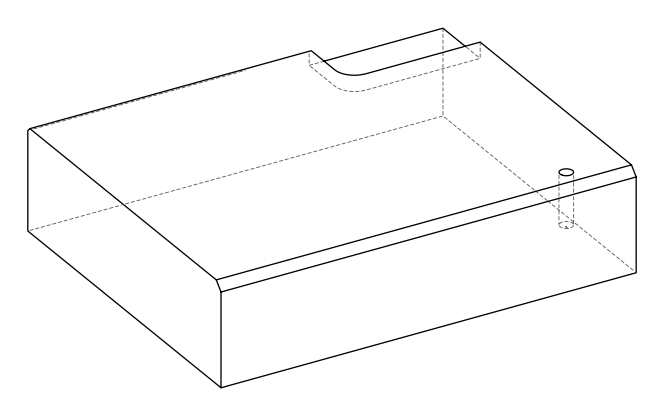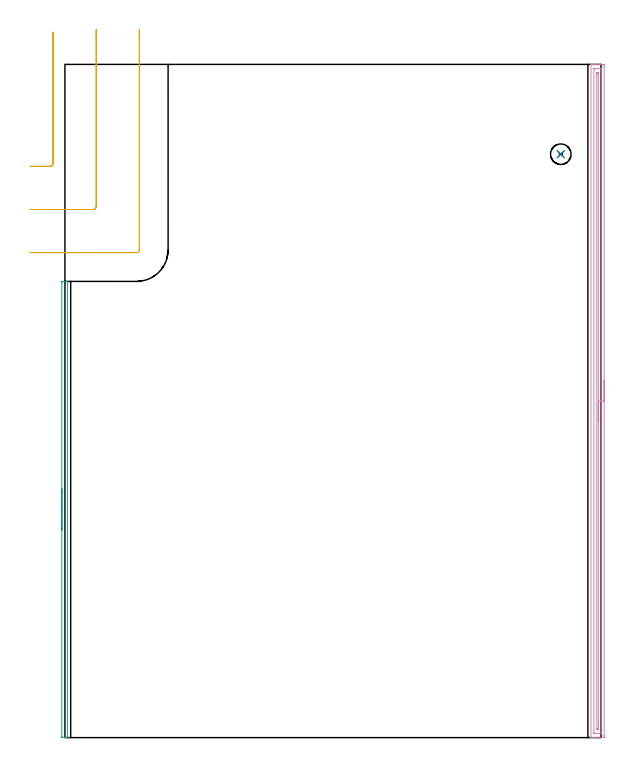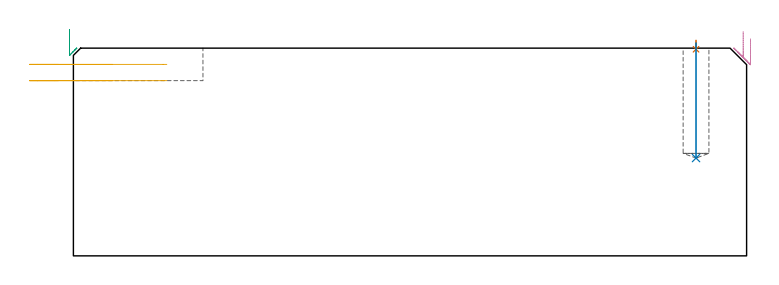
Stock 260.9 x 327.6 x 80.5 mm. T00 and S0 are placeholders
(PLAN: 5 operations, 3 tool changes, 11.7 min)
(1 SPOT_DRILL | STEP1POCKET | NXT0321_9005460120000 | 0.03 min | 1 mm3)
(2 DRILL_BLIND_HOLE_INTO_CENTER | STEP1POCKET | NXT0301_071 | 0.18 min | 3239 mm3)
(3 AREA_MILL | FG_CHAMFER_SURFACE | UGT0205_001 | 1.93 min | 879 mm3)
(4 AREA_MILL_1 | FG_CHAMFER_SURFACE_1 | UGT0205_001 | 8.03 min | 6716 mm3)
(5 MILL_CORNER_NOTCH_RECTANGULAR | CORNER_NOTCH_RECTANGULAR | UGT0201_006 | Follow Part, ap 7, ae 75% | 1.57 min | 66154 mm3)
(TOOL NXT0321_9005460120000 | NC Spot Drill, 142deg, 12mm, Carbide, Uncoated | D12 PA142 FL30 Z2)
(TOOL NXT0301_071 | Carbide Drill 10mm [860.1-1000-030A1-MM 2214] | D10 PA140 FL47 Z2)
(TOOL UGT0205_001 | Chamfer Mill 20 x 3 x 45 deg. | D20 FL50 Z2)
(TOOL UGT0201_006 | End Mill 28 mm | D28 FL25 Z2)
(OP 1 SPOT_DRILL)
G17 G21 G94 G90
T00 M6
G54
G17 G0 G90 X241.3 Y283.9 S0 M3
G43 Z90.5 H0
G94 G81 G98 Z80.07 F250. R83.5
G80
M5
M2
(OP 2 DRILL_BLIND_HOLE_INTO_CENTER)
G17 G21 G94 G90
T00 M6
G54
G17 G0 G90 X241.3 Y283.9 S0 M3
G43 Z90.5 H1
G94 G81 G98 Z37.9 F250. R82.5
G80
M5
M2
(OP 3 AREA_MILL)
G17 G21 G94 G90
T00 M6
G54
G17 G0 G90 X-1.5 Y101. S1061 M3
G43 Z90.5 H0
Z87.7
G94 G1 Y101.038 Z86.829 F250.
Y101.152 Z85.964
Y101.341 Z85.112
Y101.603 Z84.28
Y101.937 Z83.474
Y102.34 Z82.7
Y102.808 Z81.964
Y103.34 Z81.272
Y103.929 Z80.629
Y104.572 Z80.04
Y105.264 Z79.509
Y106. Z79.04
Y106.774 Z78.637
Y107.58 Z78.303
Y108.412 Z78.041
Y109.264 Z77.852
Y110.128 Z77.738
Y111. Z77.7
Y221.377
X-1.498 Y221.565 Z77.702
X-1.491 Y221.998 Z77.705
X-1.335 Y222. Z77.861
X-0.1 Z79.095
X0.6 Z79.8
X0.894 Z80.093
X1.273 Y221.993 Z80.464
X1.297 Y221.99 Z80.488
X1.3 Y221.823 Z80.5
Y0.177
X1.297 Y0.01 Z80.488
X1.273 Y0.007 Z80.464
X0.894 Y0. Z80.093
X0.6 Z79.8
X-0.1 Z79.095
X-1.336 Z77.861
X-1.491 Y0.002 Z77.705
X-1.5 Y0.436 Z77.7
Y111.
Y111.872 Z77.738
Y112.736 Z77.852
Y113.588 Z78.041
Y114.42 Z78.303
Y115.226 Z78.637
Y116. Z79.04
Y116.736 Z79.509
Y117.428 Z80.04
Y118.071 Z80.629
Y118.66 Z81.272
Y119.192 Z81.964
Y119.66 Z82.7
Y120.063 Z83.474
Y120.397 Z84.28
Y120.659 Z85.112
Y120.848 Z85.964
Y120.962 Z86.829
Y121. Z87.7
G0 Z90.5
M5
M2
(OP 4 AREA_MILL_1)
G17 G21 G94 G90
T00 M6
G54
G17 G0 G90 X262.4 Y173.8 S1061 M3
G43 Z90.5 H0
Z84.1
G94 G1 Y173.762 Z83.228 F250.
Y173.648 Z82.363
Y173.459 Z81.512
Y173.197 Z80.68
Y172.863 Z79.874
Y172.46 Z79.1
Y171.992 Z78.364
Y171.46 Z77.672
Y170.871 Z77.029
Y170.228 Z76.44
Y169.536 Z75.908
Y168.8 Z75.44
Y168.026 Z75.037
Y167.22 Z74.703
Y166.388 Z74.441
Y165.537 Z74.252
Y164.672 Z74.138
Y163.8 Z74.1
Y0.981
X262.399 Y0.628 Z74.101
X262.394 Y0.093 Z74.103
X262.392 Y0.008 Z74.105
X261.863 Y0. Z74.634
X259.2 Z77.295
X257.785 Z78.711
X257.425 Z79.07
X256.436 Z80.064
X256.036 Y0.007 Z80.455
X256.003 Y0.01 Z80.488
X256. Y0.181 Z80.5
Y327.419
X256.003 Y327.591 Z80.488
X256.038 Y327.6 Z80.453
X256.436 Z80.064
X256.705 Z79.795
X257.425 Z79.07
X258.672 Z77.825
X260.088 Z76.408
X260.711 Z75.785
X261.599 Z74.898
X261.863 Y327.598 Z74.634
X262.391 Y327.592 Z74.106
X262.394 Y327.507 Z74.103
X262.399 Y326.972 Z74.101
X262.4 Y326.43 Z74.1
Y163.8
X260.986 Z75.514
Y2.406
X260.975 Y2.01 Z75.525
X260.5 Y2.001 Z76.
X257.837 Z78.663
X257.425 Y2.01 Z79.075
X257.414 Y2.417 Z79.086
Y2.427
Y325.194
X257.425 Y325.59 Z79.075
X257.9 Y325.599 Z78.6
X260.563 Z75.937
X260.975 Y325.59 Z75.525
X260.986 Y325.183 Z75.514
Y325.173
Y163.8
X259.572 Z76.928
X259.571 Y5.099 Z76.929
X259.57 Y4.726 Z76.93
X259.567 Y4.205 Z76.933
X259.565 Y4.027 Z76.935
X259.394 Y4.009 Z77.106
X259.2 Y4.004 Z77.3
X258.997 Y4.006 Z77.503
X258.862 Y4.01 Z77.638
X258.834 Y4.017 Z77.666
X258.833 Y4.036 Z77.667
X258.831 Y4.08 Z77.669
X258.829 Y4.205 Z77.671
Y322.501
X258.83 Y322.874 Z77.67
X258.833 Y323.395 Z77.667
X258.835 Y323.573 Z77.665
X259.006 Y323.591 Z77.494
X259.2 Y323.596 Z77.3
X259.403 Y323.594 Z77.097
X259.538 Y323.59 Z76.962
X259.566 Y323.583 Z76.934
X259.567 Y323.564 Z76.933
X259.569 Y323.52 Z76.931
X259.571 Y323.395 Z76.929
X259.572 Y163.8 Z76.928
Y162.928 Z76.966
Y162.064 Z77.08
Y161.212 Z77.269
Y160.38 Z77.531
Y159.574 Z77.865
Y158.8 Z78.268
Y158.064 Z78.737
Y157.372 Z79.268
Y156.729 Z79.857
Y156.14 Z80.501
Y155.609 Z81.193
Y155.14 Z81.928
Y154.737 Z82.702
Y154.403 Z83.508
Y154.141 Z84.34
Y153.952 Z85.192
Y153.838 Z86.057
Y153.8 Z86.928
G0 Z90.5
M5
M2
(OP 5 MILL_CORNER_NOTCH_RECTANGULAR)
G17 G21 G94 G90
T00 M6
G54
G17 G0 G90 X-17. Y278. S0 M3
G43 Z90.5 H0
Z74.2
G94 G1 X-14. F250.
X-7.194 F500.
G3 X-5.8 Y279.394 R1.4
G1 Y340.342
Y343.342 F250.
G0 Z90.5
X-17. Y257.
Z74.2
G1 X-14.
X13.805 F500.
G3 X15.2 Y258.395 R1.4
G1 Y341.6
Y344.6 F250.
G0 Z90.5
X-17. Y236.
Z74.2
G1 X-14.
X34.805 F500.
G3 X36.2 Y237.395 R1.4
G1 Y341.6
Y344.6 F250.
G0 Z90.5
X-17. Y278.
Z67.9
G1 X-14.
X-7.194 F500.
G3 X-5.8 Y279.394 R1.4
G1 Y340.342
Y343.342 F250.
G0 Z90.5
X-17. Y257.
Z67.9
G1 X-14.
X13.805 F500.
G3 X15.2 Y258.395 R1.4
G1 Y341.6
Y344.6 F250.
G0 Z90.5
X-17. Y236.
Z67.9
G1 X-14.
X34.805 F500.
G3 X36.2 Y237.395 R1.4
G1 Y341.6
Y344.6 F250.
G0 Z90.5
M5
M2
